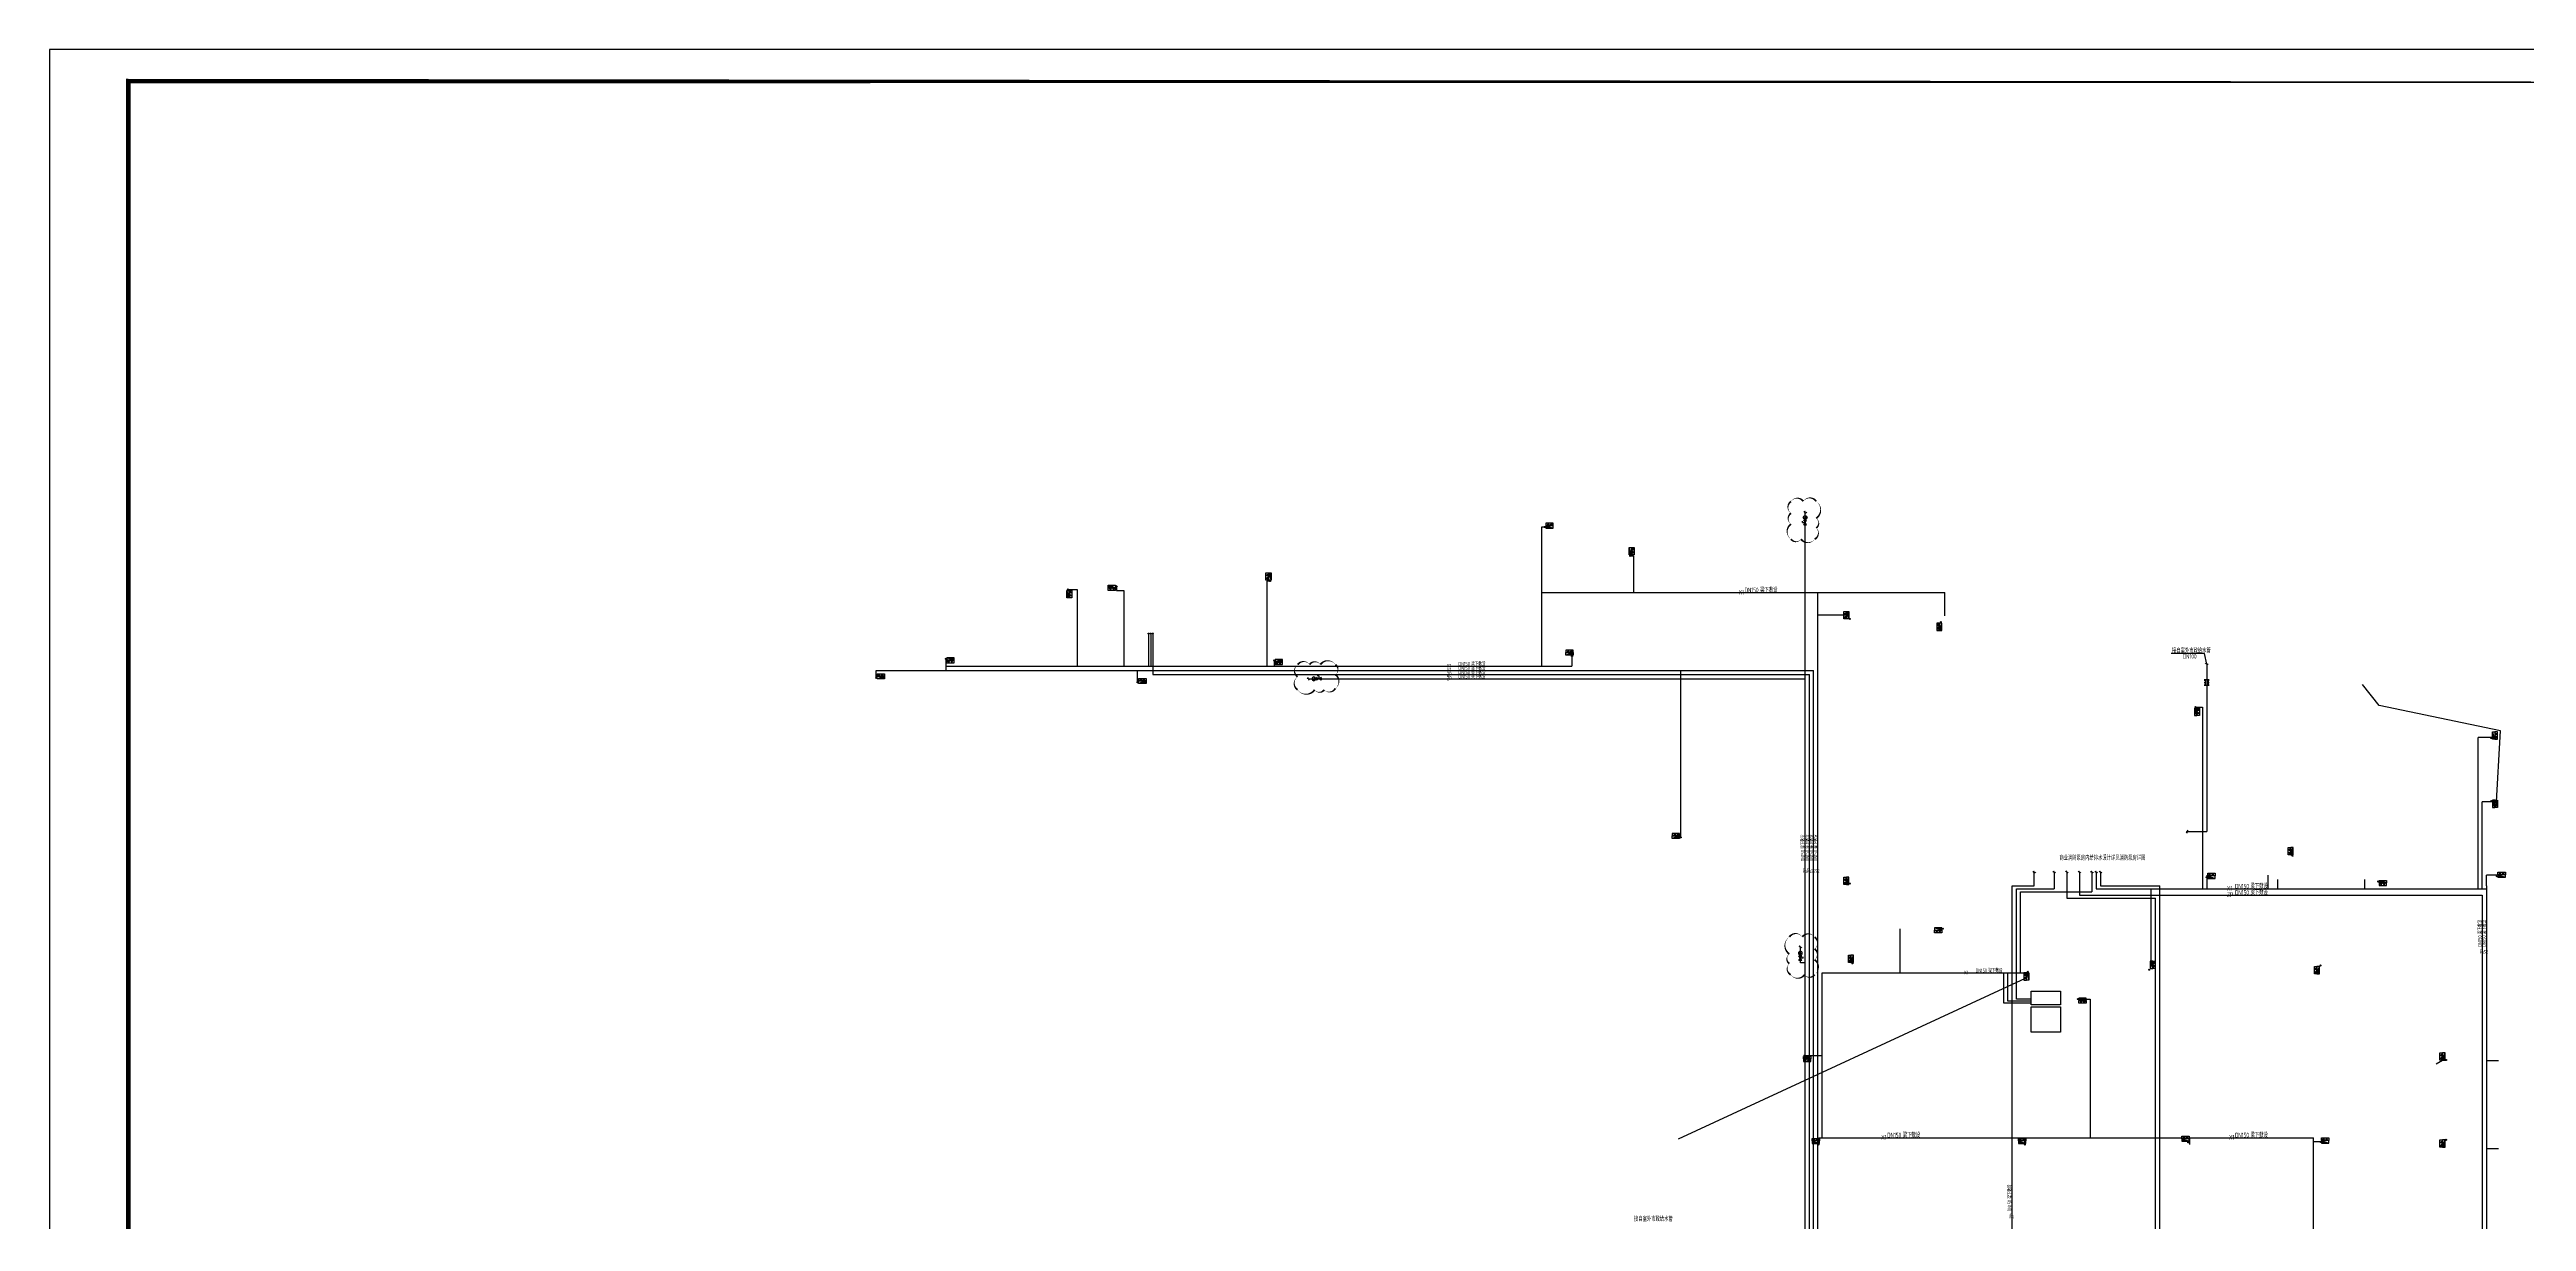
# Model space of a CAD drawing. Extents: x 2846332837 to 2848710837, y 2099491259 to 2101191259.
# Drawn here: x 2847307970 to 2847543759, y 2100140166 to 2100251751 of the extents above; entities that cross this region are included whole.
import ezdxf
from ezdxf.enums import TextEntityAlignment as Align

# ---------------------------------------------------------------- set-up
doc = ezdxf.new("R2010")
doc.units = 0
doc.header["$LTSCALE"] = 500
doc.header["$MEASUREMENT"] = 0
doc.linetypes.add('CONTINOUS', pattern=[0])
doc.linetypes.add('DASHDOT', pattern=[25.4, 12.7, -6.35, 0, -6.35])
doc.layers.get('0').update_dxf_attribs({"color": 9, "linetype": 'CONTINUOUS'})
doc.layers.get('DEFPOINTS').update_dxf_attribs({"color": 9, "linetype": 'CONTINUOUS'})
for name, color, linetype in [('C-SHET-LOGK', 9, 'CONTINUOUS'), ('C-SHET-SHET', 144, 'CONTINUOUS'), ('W-BUSH', 231, 'CONTINUOUS'), ('W-BUSH-DIMS', 140, 'CONTINUOUS'), ('W-FRPT-HYDT', 140, 'CONTINUOUS'), ('W-FRPT-HYDT-DIMS', 61, 'CONTINUOUS'), ('W-FRPT-HYDT-EQPM', 60, 'CONTINUOUS'), ('W-FRPT-HYDT-PIPE', 1, 'CONTINUOUS'), ('W-FRPT-SPRL-EQPM', 60, 'CONTINUOUS'), ('W-FRPT-SPRL-PIPE', 2, 'CONTINUOUS'), ('W-RAIN-NOTE', 60, 'CONTINUOUS'), ('W-RAIN-PIPE', 6, 'DASHDOT'), ('W-WSUP-COOL-PIPE', 3, 'CONTINUOUS'), ('W-WSUP-DIMS', 41, 'CONTINUOUS')]:
    doc.layers.add(name, color=color, linetype=linetype)
doc.styles.get("Standard").update_dxf_attribs({"font": 'Tssdeng.shx', "width": 0.7, "bigfont": 'Tssdchn.shx'})
doc.styles.add('TH-STYLE3', font='tssdeng.shx', dxfattribs={"width": 0.7, "bigfont": 'tssdchn.shx'})

# ---------------------------------------------------------------- blocks, each defined once
blk = doc.blocks.new('水流指示器')
for p, q in [((-29, 82), (-29, -78)), ((-29, -78), (67, -78))]:
    blk.add_line(p, q)
blk.add_circle((0, 0), 120)
blk = doc.blocks.new('遥控信号阀')
for p, q in [((0, 90), (0, -90)), ((0, 90), (300, -90)), ((0, -90), (300, 90)), ((150, 180), (150, 0)), ((150, 180), (246, 180)), ((300, 90), (300, -90))]:
    blk.add_line(p, q)
blk = doc.blocks.new('*U14')
at = {"layer": 'DEFPOINTS'}
blk.add_lwpolyline([(56982, -10422, 0, 120, -0.5205671), (57933, -10422, 0, 120, -0.5205671), (58622, -10422, 0, 120, -0.5205671), (59369, -10422, 0, 120, -0.5205671), (59382, -11199, 0, 120, -0.5205671), (59382, -12020, 0, 120, -0.5205671), (58298, -12022, 0, 120, -0.5205671), (57688, -12022, 0, 120, -0.5205671), (56982, -11929, 0, 120, -0.5205671), (56982, -11059, 0, 120, -0.5205671)], format="xyseb", close=True, dxfattribs=at)
at = {"layer": 'W-FRPT-SPRL-PIPE'}
blk.add_line((58182, -11322), (58232, -11322), dxfattribs=at)
at = {"layer": 'W-FRPT-HYDT-EQPM'}
for name, p in [('遥控信号阀', (57882, -11322)), ('水流指示器', (58352, -11322))]:
    blk.add_blockref(name, p, dxfattribs=at)
blk = doc.blocks.new('室内消火栓平面1')
blk.add_hatch(color=256).paths.add_polyline_path([(0, 240), (700, 0), (0, 0)])
for p, q in [((0, 240), (0, 0)), ((700, 240), (0, 240)), ((0, 240), (700, 0)), ((0, 0), (700, 0)), ((700, 0), (700, 240))]:
    blk.add_line(p, q)
blk = doc.blocks.new('u664')
at = {"layer": 'W-FRPT-HYDT', "linetype": 'CONTINOUS'}
h = blk.add_hatch(dxfattribs=at)
h.set_pattern_fill('ANSI31', color=256, scale=150, angle=134.84271, style=0)
h.set_pattern_definition([(269.8427077338, (-2847667335.468, -2099789238.637), (-18.74992934539, 0.05147370909), [])])
h.paths.add_polyline_path([(117393, 111409), (117467, 111409), (117467, 111341), (117393, 111341)])
h = blk.add_hatch(dxfattribs=at)
h.set_pattern_fill('ANSI31', color=256, scale=150, angle=134.84271, style=0)
h.set_pattern_definition([(179.8427077338, (-2847124401.645, -2100335161.672), (-0.05147370909, -18.74992934539), [])])
h.paths.add_polyline_path([(117767, 111409), (117693, 111409), (117693, 111341), (117767, 111341)])
for p, q in [((117530, 111433), (117330, 111433)), ((117430, 111260), (117330, 111433)), ((117430, 111260), (117530, 111433)), ((117630, 111433), (117830, 111433)), ((117730, 111260), (117630, 111433)), ((117730, 111260), (117830, 111433))]:
    blk.add_line(p, q, dxfattribs=at)
for points in [[(117905, 111467), (117905, 111227), (117205, 111227), (117205, 111467)], [(117393, 111409), (117467, 111409), (117467, 111341), (117393, 111341)], [(117767, 111409), (117693, 111409), (117693, 111341), (117767, 111341)]]:
    blk.add_lwpolyline(points, close=True, dxfattribs=at)
at = {"layer": 'W-FRPT-HYDT', "xscale": -1, "rotation": 180}
blk.add_blockref('室内消火栓平面1', (117205, 111707), dxfattribs=at)
blk = doc.blocks.new('y6y5')
at = {"layer": 'W-FRPT-HYDT', "linetype": 'CONTINOUS'}
h = blk.add_hatch(dxfattribs=at)
h.set_pattern_fill('ANSI31', color=256, scale=150, angle=89.68542, style=0)
h.set_pattern_definition([(224.6854154676, (-6344295281.336, -1561614377.398), (-13.185257763027, 13.330846849414), [])])
h.paths.add_polyline_path([(82037, 131854), (82111, 131854), (82111, 131922), (82037, 131922)])
h = blk.add_hatch(dxfattribs=at)
h.set_pattern_fill('ANSI31', color=256, scale=150, angle=89.68542, style=0)
h.set_pattern_definition([(134.6854154676, (-6344299508.704, -1562384306.763), (-13.330846849414, -13.185257763027), [])])
h.paths.add_polyline_path([(82411, 131854), (82337, 131854), (82337, 131922), (82411, 131922)])
for p, q in [((82074, 132003), (81974, 131830)), ((82174, 131830), (81974, 131830)), ((82074, 132003), (82174, 131830)), ((82374, 132003), (82274, 131830)), ((82274, 131830), (82474, 131830)), ((82374, 132003), (82474, 131830))]:
    blk.add_line(p, q, dxfattribs=at)
for points in [[(82549, 131796), (82549, 132036), (81849, 132036), (81849, 131796)], [(82037, 131854), (82111, 131854), (82111, 131922), (82037, 131922)], [(82411, 131854), (82337, 131854), (82337, 131922), (82411, 131922)]]:
    blk.add_lwpolyline(points, close=True, dxfattribs=at)
blk = doc.blocks.new('13234')
at = {"layer": 'W-RAIN-PIPE'}
for points in [[(2100163187.123678, -2847493298.17149), (2100164237.12368, -2847493298.17149), (2100164237.12368, -2847494398.171497), (2100163187.123678, -2847494398.171497)], [(2100158187.12368, -2847496598.17148), (2100160587.12368, -2847496598.171479), (2100160587.123681, -2847499398.17148), (2100158187.12368, -2847499398.171479)], [(2100088837.123679, -2847521948.171492), (2100090137.123677, -2847521948.171492), (2100090137.123677, -2847524748.171492), (2100088837.123679, -2847524748.171492)], [(2100090337.123678, -2847521948.171491), (2100092737.123678, -2847521948.171491), (2100092737.123678, -2847524748.171491), (2100090337.123678, -2847524748.171492)], [(2100148962.124874, -2847529348.171492), (2100150162.124874, -2847529348.171492), (2100150162.124874, -2847531848.171492), (2100148962.124875, -2847531848.171492)]]:
    blk.add_lwpolyline(points, close=True, dxfattribs=at)
blk = doc.blocks.new('SH_THAPE_A0L')
blk.add_lwpolyline([(0, 0), (1189, 0), (1189, 841), (0, 841)], close=True)
at = {"const_width": 1.4}
blk.add_lwpolyline([(25, 831), (25, 10), (1179, 10), (1179, 831)], close=True, dxfattribs=at)
at = {"layer": 'C-SHET-LOGK'}
blk.add_attdef('作废标记', text='', height=600, dxfattribs=at).set_placement((589.5, 467), align=Align.MIDDLE_CENTER)
blk = doc.blocks.new('*U12')
for p, q in [((160, 30), (-160, 30)), ((-100, 0), (-160, 0)), ((-100, 0), (-100, -300)), ((100, 0), (100, -300)), ((160, 0), (100, 0)), ((-100, -150), (-160, -150)), ((-100, -300), (-160, -300)), ((160, -330), (-160, -330)), ((160, -150), (100, -150)), ((160, -300), (100, -300))]:
    blk.add_line(p, q)
at = {"layer": 'DEFPOINTS'}
blk.add_line((0, 0), (0, -300), dxfattribs=at)

msp = doc.modelspace()

# ---------------------------------------------------------------- linework, layer by layer
for points in [[(2847496037.858537, 2100163311.77871), (2847462998.441086, 2100147991.865827)], [(2847535161.990192, 2100155186.763662), (2847535768.207971, 2100155536.763673)]]:
    msp.add_lwpolyline(points)
at = {"layer": 'W-BUSH-DIMS'}
msp.add_lwpolyline([(2847540878.25993, 2100179586.705954), (2847541294.239725, 2100186895.999872), (2847529748.441098, 2100189286.758116), (2847528158.164254, 2100191286.75753)], dxfattribs=at)
at = {"layer": 'W-FRPT-HYDT-DIMS'}
for points in [[(2847513110.986765, 2100194259.205212), (2847509922.993471, 2100194259.205196)], [(2847513316.991148, 2100193243.65098), (2847513110.986765, 2100194259.205212)]]:
    msp.add_lwpolyline(points, dxfattribs=at)
at = {"layer": 'W-FRPT-HYDT-EQPM'}
for centre in [(2847450298.441111, 2100206286.758109), (2847458448.441117, 2100203536.758105), (2847404898.441097, 2100200336.758111), (2847409548.441096, 2100200636.758121), (2847424148.441071, 2100201136.758108), (2847479358.259992, 2100197536.757699), (2847412598.441094, 2100196136.75811), (2847412798.441094, 2100196136.758111), (2847412998.441094, 2100196136.75811), (2847487998.441066, 2100197237.177722), (2847393298.441304, 2100193736.758113), (2847424548.441095, 2100193576.758116), (2847452898.441303, 2100193996.758106), (2847386648.441093, 2100191936.758113), (2847411548.441088, 2100191496.758115), (2847512248.441075, 2100189136.758104), (2847540418.234073, 2100186186.731662), (2847540418.259926, 2100180186.705951), (2847463248.44109, 2100176736.758103), (2847521498.441082, 2100174988.066369), (2847479358.259923, 2100172336.757695), (2847513316.991151, 2100172936.757915), (2847529648.44109, 2100172536.758005), (2847540948.492829, 2100173036.731818), (2847488198.441055, 2100168036.758124), (2847479598.441082, 2100164736.757695), (2847524148.441023, 2100164536.758109), (2847496298.441113, 2100163936.758107), (2847507848.441067, 2100164136.7581), (2847501048.441076, 2100161336.758121), (2847475048.441104, 2100155976.758127), (2847536108.20798, 2100155536.757521), (2847476358.208104, 2100147496.706823), (2847495998.441117, 2100147496.758106), (2847511558.259829, 2100147696.757604), (2847524148.441048, 2100147736.758133), (2847536108.207928, 2100147936.757521)]:
    msp.add_circle(centre, 50, dxfattribs=at)
at = {"layer": 'W-FRPT-HYDT-PIPE'}
for points in [[(2847450298.441111, 2100206286.758109), (2847449998.441111, 2100206286.75811), (2847449998.441109, 2100193036.75813)], [(2847458448.441116, 2100203536.758106), (2847458748.441116, 2100203536.758106), (2847458748.441115, 2100200036.758106)], [(2847404898.441097, 2100200336.758111), (2847405698.441096, 2100200336.758111), (2847405798.441096, 2100200336.758111), (2847405798.441095, 2100193036.758134)], [(2847409548.441095, 2100200636.75812), (2847409548.441094, 2100200236.75812), (2847410248.441094, 2100200236.75812), (2847410248.441094, 2100193036.758134)], [(2847424148.44107, 2100201136.758108), (2847423848.44107, 2100201136.758108), (2847423848.441069, 2100193036.758133)], [(2847449998.44111, 2100200036.758107), (2847476298.441106, 2100200036.758104)], [(2847476298.441103, 2100138336.758094), (2847476298.441106, 2100200036.758105)], [(2847476298.441108, 2100200036.758104), (2847488398.441116, 2100200036.758102)], [(2847488398.441116, 2100197836.758107), (2847488398.441116, 2100200036.758102)], [(2847479198.441107, 2100197896.758121), (2847476298.441107, 2100197896.75812)], [(2847412598.441094, 2100196086.75811), (2847412598.441093, 2100193036.758134)], [(2847412798.441094, 2100196086.75811), (2847412798.441093, 2100193036.758134)], [(2847393298.441304, 2100193736.758113), (2847393298.441304, 2100192636.758136)], [(2847393298.441304, 2100193036.758136), (2847452898.441302, 2100193036.75813)], [(2847424548.441095, 2100193576.758116), (2847424548.441094, 2100193036.758133)], [(2847452898.441302, 2100193996.758107), (2847452898.441301, 2100193036.75813)], [(2847386648.441092, 2100192636.758137), (2847475898.441106, 2100192636.758128)], [(2847386648.441093, 2100191936.758113), (2847386648.441092, 2100192636.758137)], [(2847411548.441087, 2100191496.758114), (2847411548.441087, 2100192636.758134)], [(2847463248.44109, 2100176736.758103), (2847463248.441092, 2100192636.758129)], [(2847475898.441103, 2100123186.758099), (2847475898.441107, 2100192636.758128)], [(2847512248.441074, 2100189136.758104), (2847512916.991149, 2100189136.758104)], [(2847512916.991149, 2100189136.758104), (2847512916.991148, 2100171836.758103)], [(2847540508.4411, 2100186236.758126), (2847539148.466964, 2100186236.758126)], [(2847539148.466964, 2100171836.758101), (2847539148.466964, 2100186236.758126)], [(2847539548.466964, 2100171836.758101), (2847539548.466965, 2100180136.732414)], [(2847540508.466966, 2100180136.732414), (2847539548.466965, 2100180136.732414)], [(2847502798.413478, 2100171836.758105), (2847539948.479897, 2100171836.758101)], [(2847508048.441074, 2100165036.7581), (2847508048.441074, 2100171836.758104)], [(2847513316.991149, 2100173136.758134), (2847513316.991148, 2100171836.758103)], [(2847513316.991148, 2100173136.758133), (2847513316.991148, 2100171836.758103)], [(2847519148.441054, 2100173136.758132), (2847519148.441054, 2100171836.758122)], [(2847520048.441098, 2100172736.758103), (2847520048.441098, 2100171836.758122)], [(2847528348.466966, 2100172736.758102), (2847528348.466965, 2100171836.758124)], [(2847540948.492829, 2100173147.910522), (2847539948.466964, 2100173147.910521)], [(2847539948.466965, 2100172136.758101), (2847539948.466965, 2100173147.910522)], [(2847539948.479897, 2100172136.758101), (2847539948.47989, 2100087536.758121)], [(2847495598.441113, 2100171536.758105), (2847502398.413478, 2100171536.758104)], [(2847495598.441113, 2100163841.151906), (2847495598.441113, 2100171536.758104)], [(2847484098.441102, 2100168036.758121), (2847484098.441101, 2100163841.151907)], [(2847476698.441103, 2100148136.758105), (2847476698.441104, 2100163841.151907)], [(2847476698.441104, 2100163837.151907), (2847496298.441112, 2100163837.151906)], [(2847493998.441113, 2100160936.758106), (2847493998.441113, 2100163837.151906)], [(2847494398.441112, 2100161136.758105), (2847494398.441113, 2100163837.151906)], [(2847496298.441112, 2100163936.758107), (2847496298.441112, 2100163837.151906)], [(2847496598.441104, 2100160936.758105), (2847493998.441113, 2100160936.758106)], [(2847496598.441105, 2100161136.758104), (2847494398.441112, 2100161136.758105)], [(2847501048.441076, 2100161336.758121), (2847502140.706066, 2100161336.758121), (2847502240.706066, 2100161336.758121), (2847502240.706064, 2100148178.360618)], [(2847475048.441104, 2100155976.758126), (2847476698.441103, 2100155976.758126)], [(2847541098.441096, 2100155467.313037), (2847539948.479896, 2100155467.313036)], [(2847476398.441103, 2100148136.758105), (2847523498.441099, 2100148136.758101)], [(2847476398.441103, 2100147496.758129), (2847476398.441103, 2100148136.758105)], [(2847495998.441117, 2100147496.758106), (2847495998.441117, 2100148136.758103)], [(2847511698.441098, 2100147496.758118), (2847511698.441097, 2100148136.758102)], [(2847523498.441097, 2100106336.758128), (2847523498.441099, 2100148136.758101)], [(2847524098.441077, 2100147736.758134), (2847523498.441098, 2100147736.758134)], [(2847541098.441088, 2100147067.313042), (2847539948.479895, 2100147067.313044)]]:
    msp.add_lwpolyline(points, dxfattribs=at)
for points, elevation in [([(2847502398.413479, 2100173436.758102), (2847502398.413478, 2100171536.758104)], -0.000235), ([(2847502798.413479, 2100173436.758102), (2847502798.413479, 2100171836.758105)], -0.000235), ([(2847501198.441079, 2100171536.758104), (2847502398.413478, 2100171536.758104)], 0.00006)]:
    msp.add_lwpolyline(points, dxfattribs=dict(at, elevation=elevation))
at = {"layer": 'W-FRPT-SPRL-EQPM'}
for points in [[(2847475221.511779, 2100207697.706193, 0), (2847475136.87384, 2100207610.524781, 0), (2847475062.202351, 2100207784.918978, 0), (2847474970.086082, 2100207695.227844, 0)], [(2847513193.920478, 2100193247.380952, 0), (2847513278.558416, 2100193334.562365), (2847513353.229905, 2100193160.168167), (2847513445.346175, 2100193249.859301, 0)], [(2847427815.169868, 2100191713.68745, 0), (2847427902.35128, 2100191798.325389, 0), (2847427727.957082, 2100191872.996878, 0), (2847427817.648215, 2100191965.113148, 0)], [(2847511452.171069, 2100177409.828573, 0), (2847511539.352482, 2100177325.190634), (2847511364.958284, 2100177250.519146), (2847511454.649418, 2100177158.402876, 0)], [(2847497021.511763, 2100173433.028132, 0.00006), (2847496936.873824, 2100173345.84672, 0.00006), (2847496862.202335, 2100173520.240917, 0.00006), (2847496770.086066, 2100173430.549784, 0.00006)], [(2847498921.511756, 2100173433.028132, 0.00006), (2847498836.873818, 2100173345.84672, 0.00006), (2847498762.202329, 2100173520.240917, 0.00006), (2847498670.08606, 2100173430.549783, 0.00006)], [(2847500121.511753, 2100173433.028131, 0.00006), (2847500036.873815, 2100173345.846718, 0.00006), (2847499962.202325, 2100173520.240916, 0.00006), (2847499870.086056, 2100173430.549782, 0.00006)], [(2847501321.511752, 2100173433.028129, 0.00006), (2847501236.873813, 2100173345.846717, 0.00006), (2847501162.202324, 2100173520.240913, 0.00006), (2847501070.086054, 2100173430.54978, 0.00006)], [(2847502521.48415, 2100173433.02813, -0.000235), (2847502436.846211, 2100173345.846718, -0.000235), (2847502362.174722, 2100173520.240915, -0.000235), (2847502270.058453, 2100173430.549782, -0.000235)], [(2847502921.48415, 2100173433.028131, -0.000235), (2847502836.846211, 2100173345.846719, -0.000235), (2847502762.174722, 2100173520.240916, -0.000235), (2847502670.058454, 2100173430.549783, -0.000235)], [(2847503321.48415, 2100173433.028135, -0.000235), (2847503236.846211, 2100173345.846722, -0.000235), (2847503162.174723, 2100173520.24092, -0.000235), (2847503070.058454, 2100173430.549786, -0.000235)], [(2847474761.464684, 2100166298.481258, 0), (2847474676.826746, 2100166211.299845, 0), (2847474602.155257, 2100166385.694042, 0), (2847474510.038987, 2100166296.002909, 0)]]:
    msp.add_spline(points, degree=3, dxfattribs=at)
at = {"layer": 'W-FRPT-SPRL-PIPE'}
for points in [[(2847475098.441102, 2100124086.758096), (2847475098.441107, 2100207701.436165)], [(2847412998.441094, 2100196086.75811), (2847412998.441093, 2100192236.758133)], [(2847412998.441094, 2100192236.758133), (2847475498.441107, 2100192236.758127)], [(2847427811.439858, 2100191836.758132), (2847475098.441106, 2100191836.758127)], [(2847475498.441103, 2100123786.758096), (2847475498.441106, 2100192236.758128)], [(2847494798.441108, 2100128565.335526), (2847494798.441113, 2100172136.758105)], [(2847494798.441113, 2100172136.758104), (2847496898.441092, 2100172136.758104)], [(2847495198.441112, 2100161336.758105), (2847495198.441113, 2100171836.758105)], [(2847495198.441113, 2100171836.758105), (2847498798.441086, 2100171836.758104)], [(2847499998.441079, 2100170936.758105), (2847508448.44108, 2100170936.758103)], [(2847501198.441077, 2100171236.758105), (2847539548.479896, 2100171236.758102)], [(2847508448.441073, 2100101761.75692), (2847508448.441081, 2100170936.758104)], [(2847539548.479897, 2100171236.758101), (2847539548.47989, 2100087136.758122)], [(2847474638.394016, 2100164787.533171), (2847474638.394015, 2100166302.21122)], [(2847475098.441104, 2100164787.53317), (2847474638.394015, 2100164787.533171)], [(2847496598.441106, 2100161336.758105), (2847495198.44111, 2100161336.758105)]]:
    msp.add_lwpolyline(points, dxfattribs=at)
at = {"layer": 'W-FRPT-SPRL-PIPE', "elevation": 0.00006}
for points in [[(2847496898.441092, 2100172136.758104), (2847496898.441092, 2100173436.758102)], [(2847498798.441086, 2100173436.758103), (2847498798.441086, 2100171836.758104)], [(2847499998.441081, 2100173436.758102), (2847499998.44108, 2100170936.758105)], [(2847501198.44108, 2100173436.758102), (2847501198.441079, 2100171236.758106)]]:
    msp.add_lwpolyline(points, dxfattribs=at)
at = {"layer": 'W-WSUP-COOL-PIPE'}
for points in [[(2847513316.991148, 2100193243.650976), (2847513316.991148, 2100177286.757901)], [(2847511448.441098, 2100177286.757903), (2847513316.991148, 2100177286.757901)], [(2847503198.413478, 2100172136.758105), (2847508848.44108, 2100172136.758104)], [(2847508848.441072, 2100100561.756919), (2847508848.44108, 2100172136.758104)]]:
    msp.add_lwpolyline(points, dxfattribs=at)
at = {"layer": 'W-WSUP-COOL-PIPE', "elevation": -0.000235}
msp.add_lwpolyline([(2847503198.413479, 2100173436.758102), (2847503198.413479, 2100172136.758104)], dxfattribs=at)

# ---------------------------------------------------------------- block references
at = {"layer": 'C-SHET-SHET', "xscale": 299.9999999999999, "yscale": 299.9999999999999, "zscale": 299.9999999999999, "rotation": 359.9999999944683}
msp.add_blockref('SH_THAPE_A0L', (2847307969.664931, 2099999450.755232), dxfattribs=at)
at = {"layer": 'W-BUSH', "xscale": 1.5, "yscale": 1.5, "zscale": 1.5, "rotation": 359.9999999944683}
msp.add_blockref('*U12', (2847513316.991148, 2100191688.650999), dxfattribs=at)
at = {"layer": 'W-FRPT-HYDT'}
for p, rotation in [((2847450398.441111, 2100206186.75811), 359.9999999944683), ((2847488098.441051, 2100196437.17772), 90.00000007866704), ((2847512148.441075, 2100189036.758103), 270.0000007317266), ((2847540518.259926, 2100180286.705952), 270.0000002541919), ((2847521556.306427, 2100175088.066369), 90.0000003901592), ((2847479258.259909, 2100172236.757693), 90.0000003901592), ((2847513416.991152, 2100172836.757915), 3.901592152749724e-07), ((2847541048.49283, 2100172936.731819), 3.901592152749724e-07), ((2847488098.441055, 2100168136.758124), 180.0000002157161), ((2847479698.441082, 2100164836.757695), 90.0000003901592), ((2847507948.441075, 2100164936.7581), 270.0000002533444), ((2847524048.441043, 2100163736.758107), 90.00000043113558), ((2847501848.441078, 2100161436.758113), 179.9999995584182), ((2847536008.207973, 2100155536.76368), 90.00000094405235), ((2847510958.25983, 2100147796.7576), 3.841839230976802e-07), ((2847475758.208106, 2100147596.706818), 3.841839230976802e-07), ((2847495398.441119, 2100147596.758101), 3.841839230976802e-07), ((2847524248.441049, 2100147636.758134), 5.213276566712108e-07), ((2847536008.20767, 2100147236.757533), 90.00000094405235)]:
    msp.add_blockref('室内消火栓平面1', p, dxfattribs=dict(at, rotation=rotation))
at = {"layer": 'W-FRPT-HYDT', "xscale": -1}
for p, rotation in [((2847458348.441117, 2100203636.758106), 269.9999999984818), ((2847479258.259992, 2100198236.757692), 89.99999999848177), ((2847452998.441303, 2100194096.758107), 359.9999999270304), ((2847540518.234073, 2100186086.73166), 269.9999996996604), ((2847463148.44109, 2100176636.758103), 359.9999999270304), ((2847529748.441089, 2100172636.758006), 180.0000004433871), ((2847496398.441113, 2100163836.758106), 89.99999935581441), ((2847474948.441105, 2100155876.758126), 179.999999909488)]:
    msp.add_blockref('室内消火栓平面1', p, dxfattribs=dict(at, rotation=rotation))
at = {"layer": 'W-FRPT-SPRL-EQPM', "yscale": 1.5, "zscale": 1.5}
for p, xscale, rotation in [((2847458114.874531, 2100119665.528286), 1.5, 89.99999995832681), ((2847515847.347655, 2100208820.325319), -1.5, 4.456610280811901e-07), ((2847491621.960837, 2100078185.492647), -1.5, 270.0000002030246)]:
    msp.add_blockref('*U14', p, dxfattribs=dict(at, xscale=xscale, rotation=rotation))
at = {"layer": 'W-RAIN-NOTE'}
for name, p, rotation in [('y6y5', (2847368549.836097, 2100074631.128143), 359.9999999944683), ('u664', (2847516505.757209, 2100082332.004011), 89.99999999465771), ('u664', (2847291543.6883, 2100089029.440631), 6.643094192236456e-07), ('u664', (2847312541.123651, 2100319141.510971), 270.0000006301134), ('y6y5', (2847619654.071137, 2100114588.572899), 90.00000007866704), ('y6y5', (2847370449.83629, 2100062541.128141), 359.9999999944683), ('u664', (2847504653.195194, 2100303544.074225), 179.9999999946577), ('u664', (2847529553.195188, 2100303104.074226), 179.9999999946577), ('y6y5', (2847408962.604434, 2100268635.337196), 269.9999997670983), ('y6y5', (2847380599.836077, 2100045081.128137), 359.9999999944683), ('y6y5', (2847612297.044916, 2100304192.388716), 180.0000005108251), ('y6y5', (2847627954.070255, 2100081288.151782), 89.99999942325238), ('y6y5', (2847557497.046159, 2100287432.388067), 179.999999976926)]:
    msp.add_blockref(name, p, dxfattribs=dict(at, rotation=rotation))
at = {"layer": 'W-RAIN-NOTE', "xscale": -1}
for name, p, rotation in [('y6y5', (2847326792.811141, 2100121788.153108), 269.9999999984818), ('y6y5', (2847610813.889967, 2100280085.36269), 89.99999999848177), ('u664', (2847511303.195477, 2100082129.442078), 4.238393636057936e-08), ('u664', (2847542553.195076, 2100081969.441879), 359.9999999440104), ('y6y5', (2847380592.812059, 2100106488.151578), 270.0000006642887), ('y6y5', (2847408962.630221, 2100097738.100523), 270.0000001867539), ('y6y5', (2847653111.935935, 2100257636.67211), 90.00000032272112), ('y6y5', (2847610813.889417, 2100254785.363434), 90.00000032272112), ('y6y5', (2847595965.596893, 2100041281.128407), 3.227212896916853e-07), ('y6y5', (2847623597.098571, 2100041381.10231), 3.227212896916853e-07), ('y6y5', (2847405549.835715, 2100299692.387885), 180.0000001482782), ('y6y5', (2847611254.070591, 2100247385.363436), 90.00000032272112), ('y6y5', (2847376392.811369, 2100082388.152673), 270.0000001859065), ('y6y5', (2847655604.070493, 2100246285.363942), 90.00000036369764), ('y6y5', (2847419299.837247, 2100292992.38882), 179.9999994909801), ('y6y5', (2847667563.836684, 2100238085.370693), 90.00000087661438), ('y6y5', (2847558306.813833, 2100016041.0773), 3.16745989437095e-07), ('y6y5', (2847577947.046846, 2100016041.128584), 3.16745989437095e-07), ('y6y5', (2847593506.865558, 2100016241.128082), 3.16745989437095e-07), ('y6y5', (2847606797.047091, 2100016081.128814), 4.538898057404595e-07), ('y6y5', (2847667563.836381, 2100229785.364546), 90.00000087661438)]:
    msp.add_blockref(name, p, dxfattribs=dict(at, rotation=rotation))
at = {"layer": 'W-RAIN-PIPE', "rotation": 269.9999999884647}
msp.add_blockref('13234', (5695021347.035409, 4200250923.308505), dxfattribs=at)

# ---------------------------------------------------------------- texts
at = {"layer": 'W-FRPT-HYDT-DIMS', "style": 'TH-STYLE3', "width": 0.7}
for s, height, rotation, p in [('X1', 450, 0.0000031202, (2847468760.437129, 2100199855.362436)), ('DN150', 450, 0.0000031202, (2847469335.495034, 2100200062.736247)), ('梁下敷设', 450, 0.0000031202, (2847470817.260561, 2100200062.736247)), ('X1', 370, 0.0000031202, (2847440968.010149, 2100192887.743028)), ('X1', 370, 0.0000031202, (2847440968.010149, 2100192487.743029)), ('DN150', 370, 0.0000031202, (2847442094.057207, 2100193080.61154)), ('DN150', 370, 0.0000031202, (2847442094.057207, 2100192680.61154)), ('梁下敷设', 370, 0.0000031202, (2847443309.42422, 2100192649.32399)), ('梁下敷设', 370, 0.0000031202, (2847443309.424221, 2100193062.736272)), ('接自室外市政给水管', 450, 0.0000031202, (2847510020.62641, 2100194287.501196)), ('DN100', 450, 0.0000031202, (2847511048.36454, 2100193748.442436)), ('ZP', 370, 0.0000031202, (2847440968.010148, 2100191687.743028)), ('ZP', 370, 0.0000031202, (2847440968.010149, 2100192087.743028)), ('DN150', 370, 0.0000031202, (2847442094.057206, 2100191880.611539)), ('DN150', 370, 0.0000031202, (2847442094.057207, 2100192280.611539)), ('梁下敷设', 370, 0.0000031202, (2847443309.424219, 2100191849.323989)), ('梁下敷设', 370, 0.0000031202, (2847443309.42422, 2100192249.32399)), ('梁下敷设', 370, 90.0000006988, (2847475088.475704, 2100175658.647509)), ('梁下敷设', 370, 90.0000006988, (2847475488.475704, 2100175658.647509)), ('梁下敷设', 370, 90.0000006988, (2847475874.201625, 2100175658.64751)), ('梁下敷设', 370, 90.0000006988, (2847476287.613908, 2100175658.64751)), ('DN150', 370, 90.0000006988, (2847475057.188154, 2100174443.280497)), ('DN150', 370, 90.0000006988, (2847475457.188155, 2100174443.280496)), ('DN150', 370, 90.0000006988, (2847475856.326358, 2100174443.280497)), ('DN150', 370, 90.0000006988, (2847476256.326358, 2100174443.280497)), ('ZP', 370, 90.0000006988, (2847475250.056665, 2100173317.233438)), ('ZP', 370, 90.0000006988, (2847475650.056666, 2100173317.233438)), ('X1', 370, 90.0000006988, (2847476049.19487, 2100173317.233439)), ('X1', 370, 90.0000006988, (2847476449.19487, 2100173317.233438)), ('X1', 450, 0.0000031202, (2847515251.70686, 2100171655.362435)), ('DN150', 450, 0.0000031202, (2847516018.21876, 2100171262.736246)), ('DN150', 450, 0.0000031202, (2847516018.218761, 2100171862.736245)), ('梁下敷设', 450, 0.0000031202, (2847517499.984287, 2100171262.736246)), ('梁下敷设', 450, 0.0000031202, (2847517499.984288, 2100171862.736246)), ('ZP', 450, 0.0000031202, (2847515251.706858, 2100171055.362436)), ('梁下敷设', 370, 90.0000006988, (2847539521.896196, 2100167531.052891)), ('DN150', 370, 90.0000006988, (2847539504.020927, 2100166315.685878)), ('梁下敷设', 370, 90.0000006988, (2847539921.896196, 2100167531.052891)), ('DN150', 370, 90.0000006988, (2847539904.020927, 2100166315.685877)), ('ZP', 370, 90.0000006988, (2847539696.889467, 2100165630.816139)), ('X1', 370, 90.0000006988, (2847540096.889467, 2100165630.816139)), ('X1', 370, 0.0000031202, (2847490193.67313, 2100163688.136803)), ('DN150', 370, 0.0000031202, (2847491319.720187, 2100163881.005315)), ('梁下敷设', 370, 0.0000031202, (2847492535.087201, 2100163863.130048)), ('X1', 450, 0.0000031202, (2847482338.015283, 2100147955.362437)), ('DN150', 450, 0.0000031202, (2847482913.073187, 2100148162.736247)), ('梁下敷设', 450, 0.0000031202, (2847484394.838714, 2100148162.736247)), ('X1', 450, 0.0000031202, (2847515443.160854, 2100147955.362433)), ('DN150', 450, 0.0000031202, (2847516018.218759, 2100148162.736244)), ('梁下敷设', 450, 0.0000031202, (2847517499.984286, 2100148162.736244)), ('梁下敷设', 370, 90.0000006988, (2847494771.857412, 2100142341.487712)), ('DN150', 370, 90.0000006988, (2847494753.982143, 2100141126.120699)), ('接自室外市政给水管', 450, 0.0000031202, (2847458802.076352, 2100140180.608302)), ('ZP', 370, 90.0000006988, (2847494946.850682, 2100140441.25096))]:
    msp.add_text(s, height=height, rotation=rotation, dxfattribs=at).set_placement(p)
at = {"layer": 'W-WSUP-DIMS', "style": 'TH-STYLE3', "width": 0.7}
msp.add_text('商业消防泵房内给排水设计详见消防泵房详图', height=450, rotation=0.0000031202, dxfattribs=at).set_placement((2847499293.674451, 2100174559.574166))

doc.saveas('drawing.dxf')
